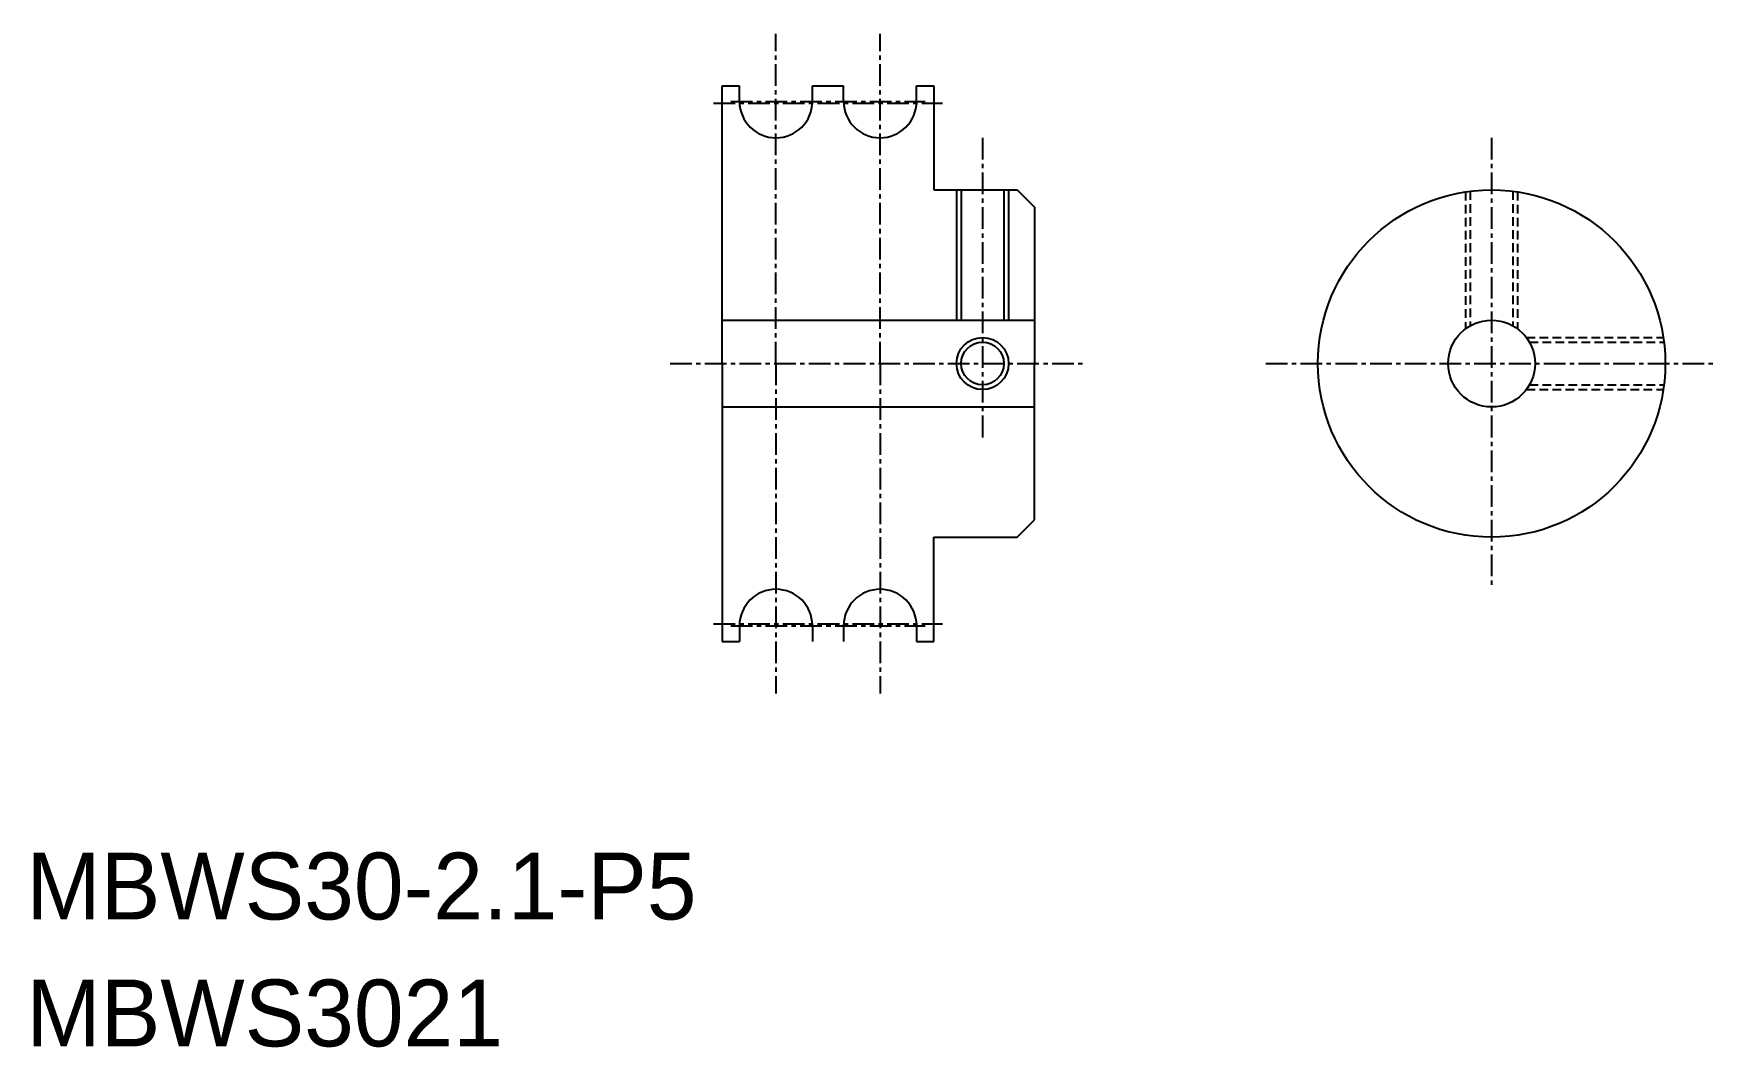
# Model space of a CAD drawing. Extents: x 0.4 to 97.4, y -0.1 to 58.3.
import ezdxf

# ---------------------------------------------------------------- set-up
doc = ezdxf.new("R2010")
doc.units = 0
doc.linetypes.add('CENTER', pattern=[2, 1.25, -0.25, 0.25, -0.25])
doc.linetypes.add('DASHED', pattern=[0.75, 0.5, -0.25])
doc.layers.get('0').update_dxf_attribs({"linetype": 'CONTINUOUS'})
doc.layers.add('CENTER', color=1, linetype='CENTER')

msp = doc.modelspace()

# ---------------------------------------------------------------- linework, layer by layer
at = {"color": 7, "linetype": 'CONTINUOUS'}
for p, q in [((40.071, 39.329), (40.071, 55.329)), ((40.071, 55.329), (41.071, 55.329)), ((41.071, 54.429), (41.071, 55.329)), ((45.271, 54.429), (45.271, 55.329)), ((45.271, 55.329), (47.071, 55.329)), ((47.071, 54.429), (47.071, 55.329)), ((51.271, 54.429), (51.271, 55.329)), ((51.271, 55.329), (52.271, 55.329)), ((52.271, 55.329), (52.271, 49.329)), ((52.271, 49.329), (57.071, 49.329)), ((53.842, 49.329), (53.842, 41.829)), ((56.301, 49.329), (56.301, 41.829)), ((57.071, 49.329), (58.071, 48.329)), ((58.071, 48.329), (58.071, 39.329)), ((40.071, 41.829), (58.071, 41.829)), ((40.071, 39.329), (40.071, 23.329)), ((58.071, 30.329), (58.071, 39.329)), ((40.071, 36.829), (58.071, 36.829)), ((57.071, 29.329), (58.071, 30.329)), ((52.271, 29.329), (57.071, 29.329)), ((52.271, 23.329), (52.271, 29.329)), ((40.071, 23.329), (41.071, 23.329)), ((41.071, 24.229), (41.071, 23.329)), ((45.271, 24.229), (45.271, 23.329)), ((47.071, 24.229), (47.071, 23.329)), ((51.271, 24.229), (51.271, 23.329)), ((51.271, 23.329), (52.271, 23.329))]:
    msp.add_line(p, q, dxfattribs=at)
at = {"color": 3, "linetype": 'CONTINUOUS'}
for p, q in [((53.571, 49.329), (53.571, 41.829)), ((56.571, 49.329), (56.571, 41.829))]:
    msp.add_line(p, q, dxfattribs=at)
at = {"color": 3, "linetype": 'DASHED'}
for p, q in [((82.888, 49.216), (82.888, 41.329)), ((83.158, 49.254), (83.158, 41.506)), ((85.617, 49.254), (85.617, 41.506)), ((85.888, 49.216), (85.888, 41.329)), ((86.388, 40.829), (94.275, 40.829)), ((86.565, 40.559), (94.312, 40.559)), ((86.388, 37.829), (94.275, 37.829)), ((86.565, 38.1), (94.312, 38.1))]:
    msp.add_line(p, q, dxfattribs=at)
at = {"color": 7, "linetype": 'CONTINUOUS'}
for centre, radius in [((84.388, 39.329), 10), ((84.388, 39.329), 2.5), ((55.071, 39.329), 1.23)]:
    msp.add_circle(centre, radius, dxfattribs=at)
at = {"color": 3, "linetype": 'CONTINUOUS'}
msp.add_circle((55.071, 39.329), 1.5, dxfattribs=at)
at = {"color": 7, "linetype": 'CONTINUOUS'}
for centre, start, end in [((43.171, 54.429), 180, 0), ((49.171, 54.429), 180, 0), ((43.171, 24.229), 0, 180), ((49.171, 24.229), 0, 180)]:
    msp.add_arc(centre, 2.1, start, end, dxfattribs=at)
at = {"layer": 'CENTER', "color": 1, "linetype": 'CENTER'}
for p, q in [((43.171, 39.329), (43.171, 58.329)), ((49.171, 39.329), (49.171, 58.329)), ((39.573, 54.329), (52.769, 54.329)), ((40.573, 54.429), (51.769, 54.429)), ((55.071, 52.329), (55.071, 34.829)), ((84.388, 52.329), (84.388, 26.329)), ((37.071, 39.329), (61.071, 39.329)), ((43.171, 39.329), (43.171, 20.329)), ((49.171, 39.329), (49.171, 20.329)), ((71.388, 39.329), (97.388, 39.329)), ((39.573, 24.329), (52.769, 24.329)), ((40.573, 24.229), (51.769, 24.229))]:
    msp.add_line(p, q, dxfattribs=at)

# ---------------------------------------------------------------- texts
at = {"color": 7, "linetype": 'CONTINUOUS'}
for s, height, p in [('MBWS30-2.1-P5', 3.84722, (0, 7.31)), ('MBWS3021', 3.8472, (0, 0))]:
    msp.add_text(s, height=height, dxfattribs=at).set_placement(p)

doc.saveas('drawing.dxf')
